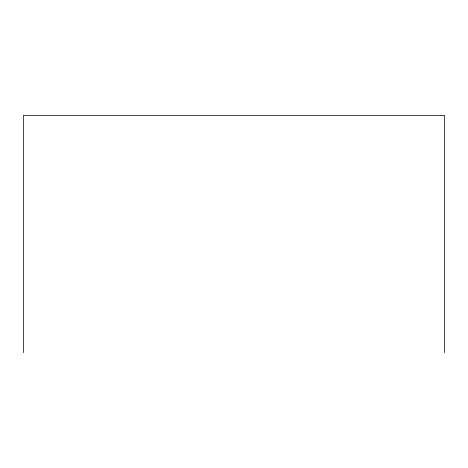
<?xml version="1.0" encoding="UTF-8"?>
<svg xmlns="http://www.w3.org/2000/svg" width="468" height="468" viewBox="0 0 468 468"><rect width="100%" height="100%" fill="white"/><g stroke="black" fill="none" stroke-linecap="round" stroke-linejoin="round"><path stroke-width="0.7" d="M444.6 352.632L444.6 115.368L23.4 115.368L23.4 352.632"/></g></svg>
